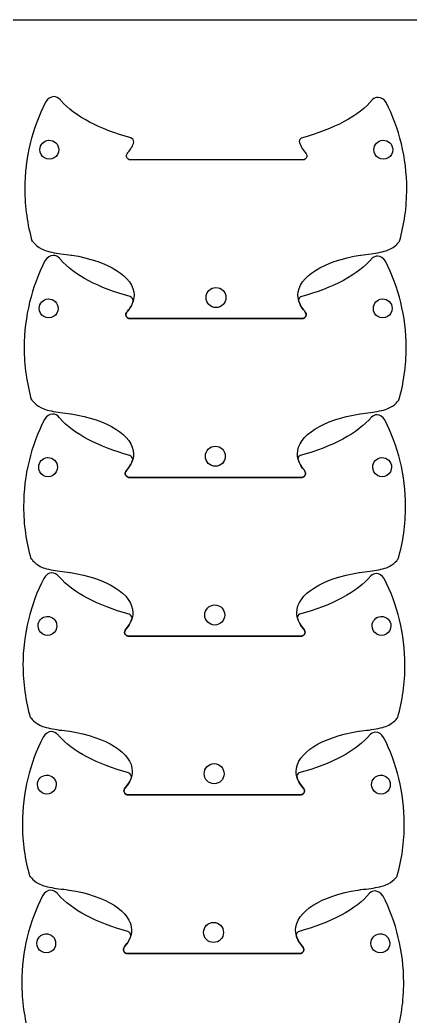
# Model space of a CAD drawing. Extents: x -113 to 191, y 10 to 315.
# Drawn here: x 12.2 to 74.5, y 155.4 to 314.7 of the extents above; entities that cross this region are included whole.
import ezdxf

# ---------------------------------------------------------------- set-up
doc = ezdxf.new("R2010")
doc.units = 0
doc.layers.add('BOTTOMLAYER', color=7, linetype='CONTINUOUS')

msp = doc.modelspace()

# ---------------------------------------------------------------- linework, layer by layer
at = {"layer": 'BOTTOMLAYER', "color": 1}
for p, q in [((-113.422819, 314.736524), (191.126962, 314.736524)), ((17.568981, 302.462931), (17.568981, 302.462959)), ((16.739953, 295.495598), (16.739953, 295.495598)), ((70.132815, 295.495598), (70.132815, 295.495598)), ((47.978356, 292.338251), (39.203006, 292.338251)), ((14.102939, 279.294276), (14.173495, 279.329554)), ((72.813926, 279.329554), (72.822731, 279.329554)), ((17.471967, 277.071773), (17.471967, 277.071801)), ((43.489273, 271.938857), (43.489273, 271.938857)), ((16.642939, 270.10444), (16.642939, 270.10444)), ((70.035801, 270.10444), (70.035801, 270.10444)), ((47.881342, 266.947093), (39.105992, 266.947093)), ((39.106007, 266.947078), (47.881357, 266.947078)), ((14.005925, 253.90312), (14.076481, 253.938398)), ((72.716912, 253.938398), (72.725717, 253.938398)), ((17.374967, 251.680606), (17.374967, 251.680634)), ((43.392259, 246.547703), (43.392259, 246.547703)), ((16.545939, 244.713273), (16.545939, 244.713273)), ((69.938801, 244.713273), (69.938801, 244.713273)), ((47.784343, 241.555926), (39.008993, 241.555926)), ((39.008993, 241.555926), (47.784343, 241.555926)), ((13.908925, 228.511954), (13.979481, 228.547231)), ((72.619912, 228.547231), (72.628718, 228.547231)), ((17.277967, 226.28944), (17.277967, 226.289468)), ((43.29526, 221.156534), (43.29526, 221.156534)), ((16.44894, 219.322104), (16.44894, 219.322104)), ((69.841801, 219.322104), (69.841801, 219.322104)), ((47.687343, 216.164757), (38.911993, 216.164757)), ((38.911993, 216.164757), (47.687343, 216.164757)), ((13.811926, 203.120784), (13.882481, 203.156062)), ((72.522913, 203.156062), (72.531718, 203.156062)), ((17.180953, 200.898282), (17.180953, 200.89831)), ((43.19826, 195.765365), (43.19826, 195.765365)), ((16.351926, 193.930949), (16.351926, 193.930949)), ((69.744788, 193.930949), (69.744788, 193.930949)), ((47.590329, 190.773602), (38.814979, 190.773602)), ((38.814993, 190.773588), (47.590343, 190.773588)), ((13.714912, 177.729629), (13.785467, 177.764907)), ((72.425899, 177.764907), (72.434704, 177.764907)), ((17.083954, 175.507115), (17.083954, 175.507143)), ((43.101246, 170.374213), (43.101246, 170.374213)), ((16.254926, 168.539782), (16.254926, 168.539782)), ((69.647785, 168.539782), (69.647785, 168.539782)), ((47.493326, 165.382435), (38.717979, 165.382435)), ((38.717979, 165.382435), (47.493329, 165.382435))]:
    msp.add_line(p, q, dxfattribs=at)
for points in [[(16.254884, 301.581015), (14.133388, 297.417376), (12.929953, 292.704415), (12.929953, 287.708029)], [(17.568981, 302.462959), (17.055949, 302.462959), (16.596375, 302.124036), (16.254884, 301.581015)], [(18.618492, 301.942584), (18.318137, 302.270298), (17.956565, 302.462931), (17.568981, 302.462931)], [(18.741965, 301.792653), (18.701587, 301.844746), (18.661401, 301.895769), (18.618492, 301.942584)], [(29.889687, 295.865987), (24.871514, 297.226371), (20.9151, 299.3015), (18.741965, 301.792653)], [(68.527662, 301.995529), (66.379502, 299.399561), (62.312463, 297.236415), (57.115301, 295.839557)], [(69.400787, 302.348307), (69.087136, 302.348307), (68.788537, 302.217271), (68.527662, 301.995529)], [(70.670787, 301.536918), (70.333997, 302.035864), (69.89033, 302.348307), (69.400787, 302.348307)], [(73.978079, 287.708029), (73.978079, 292.6897), (72.781758, 297.382928), (70.670787, 301.536918)], [(15.346481, 293.996293), (15.344856, 294.784573), (15.953661, 295.439617), (16.739953, 295.495598)], [(16.739953, 295.495598), (16.760529, 295.496022), (16.781113, 295.496022), (16.801689, 295.495598)], [(16.801689, 295.495598), (17.206859, 295.507327), (17.599528, 295.35458), (17.89027, 295.072145)], [(17.89027, 295.072145), (18.181012, 294.78971), (18.345074, 294.401632), (18.345092, 293.996293)], [(29.422242, 293.528862), (29.882945, 294.054281), (30.204881, 294.60653), (30.365923, 295.186918)], [(29.898492, 295.857181), (29.895021, 295.858028), (29.89313, 295.865055), (29.889687, 295.865987)], [(30.365923, 295.195723), (30.362085, 295.480909), (30.172615, 295.720995), (29.898492, 295.857181)], [(30.365923, 295.186918), (30.365923, 295.189909), (30.365962, 295.192731), (30.365923, 295.195723)], [(57.115301, 295.839557), (56.928134, 295.712537), (56.808302, 295.530266), (56.780162, 295.319209)], [(56.780162, 295.319209), (56.929418, 294.691652), (57.263837, 294.093719), (57.75912, 293.528862)], [(68.739343, 293.996293), (68.737717, 294.784573), (69.346523, 295.439617), (70.132815, 295.495598)], [(70.132815, 295.495598), (70.153391, 295.496022), (70.173974, 295.496022), (70.194551, 295.495598)], [(70.194551, 295.495598), (70.599721, 295.507327), (70.99239, 295.35458), (71.283132, 295.072145)], [(71.283132, 295.072145), (71.573874, 294.78971), (71.737936, 294.401632), (71.737954, 293.996293)], [(16.082647, 292.659288), (15.611915, 292.93747), (15.329843, 293.44976), (15.346481, 293.996293)], [(18.345092, 293.996293), (18.361729, 293.44976), (18.079658, 292.93747), (17.608925, 292.659288)], [(29.166479, 292.911501), (29.115134, 293.097392), (29.422242, 293.528862), (29.422242, 293.528862)], [(57.75912, 293.528862), (57.75912, 293.528862), (58.066229, 293.097392), (58.014884, 292.911501)], [(69.475509, 292.659288), (69.004777, 292.93747), (68.722705, 293.44976), (68.739343, 293.996293)], [(71.737954, 293.996293), (71.754591, 293.44976), (71.47252, 292.93747), (71.001787, 292.659288)], [(17.608925, 292.659288), (17.138192, 292.381105), (16.55338, 292.381105), (16.082647, 292.659288)], [(29.281131, 292.620459), (29.250838, 292.66767), (29.217826, 292.725613), (29.166479, 292.911501)], [(29.536895, 292.408793), (29.417292, 292.477068), (29.313087, 292.570656), (29.281131, 292.620459)], [(29.704465, 292.347057), (29.647301, 292.360095), (29.590388, 292.378256), (29.536895, 292.408793)], [(39.203006, 292.338251), (34.447686, 292.339945), (33.118778, 292.34621), (29.704465, 292.347057)], [(57.476898, 292.347057), (54.062588, 292.34621), (52.733679, 292.339916), (47.978356, 292.338251)], [(57.644467, 292.408793), (57.590413, 292.377937), (57.534728, 292.360067), (57.476898, 292.347057)], [(57.900231, 292.620459), (57.868275, 292.570656), (57.76407, 292.477068), (57.644467, 292.408793)], [(58.014884, 292.911501), (57.963537, 292.725613), (57.930525, 292.66767), (57.900231, 292.620459)], [(71.001787, 292.659288), (70.531054, 292.381105), (69.946242, 292.381105), (69.475509, 292.659288)], [(12.929953, 287.708029), (12.929953, 284.789462), (13.34038, 281.967858), (14.102939, 279.294276)], [(72.822731, 279.329554), (73.578466, 281.992086), (73.978079, 284.803031), (73.978079, 287.708029)], [(14.173495, 279.329554), (14.173495, 279.329554), (14.727542, 278.407147), (16.069675, 277.891984)], [(70.917745, 277.891984), (72.259879, 278.407147), (72.813926, 279.329554), (72.813926, 279.329554)], [(16.069675, 277.891984), (16.693161, 277.652668), (17.781347, 277.4578), (18.715506, 277.318721)], [(18.715506, 277.318721), (19.271579, 277.266027), (19.81598, 277.196908), (20.347094, 277.115873)], [(66.640315, 277.115873), (67.171432, 277.196908), (67.715836, 277.266027), (68.271912, 277.318721)], [(68.271912, 277.318721), (69.206073, 277.4578), (70.29426, 277.652668), (70.917745, 277.891984)], [(16.15787, 276.189857), (14.036374, 272.026218), (12.832939, 267.313256), (12.832939, 262.31687)], [(17.471967, 277.071801), (16.958935, 277.071801), (16.499361, 276.732878), (16.15787, 276.189857)], [(18.52148, 276.551426), (18.221123, 276.87914), (17.859551, 277.071773), (17.471967, 277.071773)], [(18.644951, 276.401495), (18.604574, 276.453588), (18.564389, 276.504611), (18.52148, 276.551426)], [(29.792673, 270.474829), (24.7745, 271.835213), (20.818086, 273.910343), (18.644951, 276.401495)], [(20.347094, 277.115873), (20.354432, 277.115309), (20.407136, 277.106955), (20.408829, 277.107068)], [(20.408829, 277.107068), (20.409394, 277.107085), (20.426468, 277.107), (20.426468, 277.107068)], [(20.426468, 277.107068), (26.216174, 276.20661), (30.392395, 273.671015), (30.392395, 270.68651)], [(56.594968, 270.68651), (56.594968, 273.671015), (60.771202, 276.20661), (66.56094, 277.107068)], [(68.430648, 276.604371), (66.282488, 274.008403), (62.215449, 271.845258), (57.018287, 270.448399)], [(66.56094, 277.107068), (66.56094, 277.107), (66.578014, 277.107085), (66.578579, 277.107068)], [(66.578579, 277.107068), (66.580272, 277.106983), (66.632977, 277.115337), (66.640315, 277.115873)], [(69.303773, 276.957149), (68.990123, 276.957149), (68.691523, 276.826113), (68.430648, 276.604371)], [(70.573773, 276.14576), (70.236983, 276.644706), (69.793316, 276.957149), (69.303773, 276.957149)], [(73.881065, 262.31687), (73.881065, 267.298541), (72.684744, 271.99177), (70.573773, 276.14576)], [(41.892954, 270.324898), (41.892954, 271.214048), (42.610445, 271.938857), (43.489273, 271.938857)], [(43.489273, 271.938857), (44.368102, 271.938857), (45.076773, 271.214048), (45.076773, 270.324898)], [(15.249467, 268.605134), (15.247841, 269.393415), (15.856647, 270.048459), (16.642939, 270.10444)], [(16.642939, 270.10444), (16.663516, 270.104864), (16.684099, 270.104864), (16.704675, 270.10444)], [(16.704675, 270.10444), (17.109845, 270.116169), (17.502515, 269.963422), (17.793257, 269.680987)], [(17.793257, 269.680987), (18.083999, 269.398552), (18.24806, 269.010474), (18.248078, 268.605134)], [(29.325229, 268.137703), (29.785931, 268.663122), (30.107867, 269.215373), (30.268909, 269.79576)], [(30.392395, 270.68651), (30.392395, 269.786444), (30.014398, 268.923654), (29.325243, 268.137689)], [(29.801479, 270.466023), (29.798007, 270.46687), (29.796116, 270.473897), (29.792673, 270.474829)], [(30.268909, 269.804565), (30.265071, 270.089751), (30.075601, 270.329837), (29.801479, 270.466023)], [(30.268909, 269.79576), (30.268909, 269.798751), (30.268949, 269.801574), (30.268909, 269.804565)], [(43.489273, 268.719759), (42.610445, 268.719759), (41.892954, 269.435749), (41.892954, 270.324898)], [(45.076773, 270.324898), (45.076773, 269.435749), (44.368102, 268.719759), (43.489273, 268.719759)], [(57.66212, 268.137689), (56.972965, 268.923654), (56.594968, 269.786444), (56.594968, 270.68651)], [(57.018287, 270.448399), (56.83112, 270.321379), (56.711288, 270.139109), (56.683148, 269.928051)], [(56.683148, 269.928051), (56.832404, 269.300494), (57.166823, 268.70256), (57.662106, 268.137703)], [(68.642329, 268.605134), (68.640703, 269.393415), (69.249509, 270.048459), (70.035801, 270.10444)], [(70.035801, 270.10444), (70.056378, 270.104864), (70.076961, 270.104864), (70.097537, 270.10444)], [(70.097537, 270.10444), (70.502707, 270.116169), (70.895377, 269.963422), (71.186119, 269.680987)], [(71.186119, 269.680987), (71.476861, 269.398552), (71.640922, 269.010474), (71.64094, 268.605134)], [(15.985634, 267.268129), (15.514901, 267.546311), (15.232829, 268.058601), (15.249467, 268.605134)], [(18.248078, 268.605134), (18.264715, 268.058601), (17.982644, 267.546311), (17.511911, 267.268129)], [(29.069465, 267.520342), (29.01812, 267.706234), (29.325229, 268.137703), (29.325229, 268.137703)], [(29.325243, 268.137689), (29.325243, 268.137689), (29.018134, 267.70622), (29.069479, 267.520328)], [(57.662106, 268.137703), (57.662106, 268.137703), (57.969215, 267.706234), (57.91787, 267.520342)], [(57.917884, 267.520328), (57.969229, 267.70622), (57.66212, 268.137689), (57.66212, 268.137689)], [(69.378495, 267.268129), (68.907763, 267.546311), (68.625691, 268.058601), (68.642329, 268.605134)], [(71.64094, 268.605134), (71.657577, 268.058601), (71.375506, 267.546311), (70.904773, 267.268129)], [(17.511911, 267.268129), (17.041179, 266.989947), (16.456366, 266.989947), (15.985634, 267.268129)], [(29.184117, 267.229301), (29.153824, 267.276511), (29.120812, 267.334454), (29.069465, 267.520342)], [(29.069479, 267.520328), (29.120826, 267.33444), (29.153838, 267.276497), (29.184132, 267.229287)], [(29.439881, 267.017634), (29.320278, 267.085909), (29.216073, 267.179497), (29.184117, 267.229301)], [(29.184132, 267.229287), (29.216088, 267.179483), (29.320292, 267.085895), (29.439895, 267.01762)], [(29.607451, 266.955898), (29.550287, 266.968937), (29.493374, 266.987098), (29.439881, 267.017634)], [(29.439895, 267.01762), (29.493388, 266.987083), (29.550301, 266.968922), (29.607465, 266.955884)], [(39.105992, 266.947093), (34.350672, 266.948786), (33.021764, 266.955051), (29.607451, 266.955898)], [(29.607465, 266.955884), (33.021778, 266.955037), (34.350686, 266.948744), (39.106007, 266.947078)], [(57.379884, 266.955898), (53.965574, 266.955051), (52.636666, 266.948758), (47.881342, 266.947093)], [(47.881357, 266.947078), (52.63668, 266.948772), (53.965588, 266.955037), (57.379898, 266.955884)], [(57.547454, 267.017634), (57.4934, 266.986779), (57.437714, 266.968908), (57.379884, 266.955898)], [(57.379898, 266.955884), (57.437728, 266.968894), (57.493414, 266.986765), (57.547468, 267.01762)], [(57.803217, 267.229301), (57.771261, 267.179497), (57.667057, 267.085909), (57.547454, 267.017634)], [(57.547468, 267.01762), (57.667071, 267.085895), (57.771276, 267.179483), (57.803232, 267.229287)], [(57.91787, 267.520342), (57.866523, 267.334454), (57.833511, 267.276511), (57.803217, 267.229301)], [(57.803232, 267.229287), (57.833525, 267.276497), (57.866537, 267.33444), (57.917884, 267.520328)], [(70.904773, 267.268129), (70.43404, 266.989947), (69.849228, 266.989947), (69.378495, 267.268129)], [(12.832939, 262.31687), (12.832939, 259.398303), (13.243366, 256.576699), (14.005925, 253.90312)], [(72.725717, 253.938398), (73.481452, 256.600927), (73.881065, 259.411872), (73.881065, 262.31687)], [(14.076481, 253.938398), (14.076481, 253.938398), (14.630528, 253.015991), (15.972661, 252.500828)], [(70.820732, 252.500828), (72.162865, 253.015991), (72.716912, 253.938398), (72.716912, 253.938398)], [(15.972661, 252.500828), (16.596147, 252.261512), (17.684333, 252.066644), (18.618492, 251.927565)], [(18.618492, 251.927565), (19.174567, 251.874871), (19.718967, 251.805752), (20.250081, 251.724717)], [(66.543301, 251.724717), (67.074418, 251.805752), (67.618822, 251.874871), (68.174898, 251.927565)], [(68.174898, 251.927565), (69.109059, 252.066644), (70.197246, 252.261512), (70.820732, 252.500828)], [(16.06087, 250.79869), (13.939374, 246.635051), (12.735939, 241.92209), (12.735939, 236.925704)], [(17.374967, 251.680634), (16.861935, 251.680634), (16.402362, 251.341711), (16.06087, 250.79869)], [(18.42448, 251.160259), (18.124123, 251.487972), (17.762551, 251.680606), (17.374967, 251.680606)], [(18.547952, 251.010328), (18.507575, 251.062421), (18.467389, 251.113444), (18.42448, 251.160259)], [(29.695673, 245.083662), (24.677502, 246.444046), (20.721087, 248.519175), (18.547952, 251.010328)], [(20.250081, 251.724717), (20.257418, 251.724153), (20.310123, 251.715799), (20.311817, 251.715912)], [(20.311817, 251.715912), (20.312381, 251.715929), (20.329456, 251.715844), (20.329456, 251.715912)], [(20.329456, 251.715912), (26.11916, 250.815454), (30.295382, 248.279862), (30.295382, 245.295356)], [(56.497954, 245.295356), (56.497954, 248.279862), (60.674188, 250.815454), (66.463926, 251.715912)], [(68.333648, 251.213204), (66.185488, 248.617236), (62.118449, 246.45409), (56.921287, 245.057231)], [(66.463926, 251.715912), (66.463926, 251.715844), (66.481, 251.715929), (66.481565, 251.715912)], [(66.481565, 251.715912), (66.483258, 251.715827), (66.535963, 251.724181), (66.543301, 251.724717)], [(69.206773, 251.565981), (68.893123, 251.565981), (68.594523, 251.434946), (68.333648, 251.213204)], [(70.476773, 250.754593), (70.139983, 251.253539), (69.696316, 251.565981), (69.206773, 251.565981)], [(73.784065, 236.925704), (73.784065, 241.907375), (72.587745, 246.600603), (70.476773, 250.754593)], [(41.79594, 244.933745), (41.79594, 245.822895), (42.513431, 246.547703), (43.392259, 246.547703)], [(43.392259, 246.547703), (44.271088, 246.547703), (44.979759, 245.822895), (44.979759, 244.933745)], [(15.152467, 243.213968), (15.150842, 244.002248), (15.759647, 244.657292), (16.545939, 244.713273)], [(16.545939, 244.713273), (16.566516, 244.713697), (16.587099, 244.713697), (16.607675, 244.713273)], [(16.607675, 244.713273), (17.012845, 244.725002), (17.405515, 244.572255), (17.696257, 244.28982)], [(17.696257, 244.28982), (17.986999, 244.007385), (18.15106, 243.619307), (18.151078, 243.213968)], [(30.295382, 245.295356), (30.295382, 244.39529), (29.917384, 243.5325), (29.228229, 242.746537)], [(29.228229, 242.746537), (29.688931, 243.271956), (30.010868, 243.824205), (30.171909, 244.404593)], [(29.704479, 245.074856), (29.701007, 245.075703), (29.699117, 245.08273), (29.695673, 245.083662)], [(30.171909, 244.413398), (30.168071, 244.698583), (29.978601, 244.93867), (29.704479, 245.074856)], [(30.171909, 244.404593), (30.171909, 244.407584), (30.171949, 244.410406), (30.171909, 244.413398)], [(43.392259, 243.328606), (42.513431, 243.328606), (41.79594, 244.044596), (41.79594, 244.933745)], [(44.979759, 244.933745), (44.979759, 244.044596), (44.271088, 243.328606), (43.392259, 243.328606)], [(57.565107, 242.746537), (56.875951, 243.5325), (56.497954, 244.39529), (56.497954, 245.295356)], [(56.921287, 245.057231), (56.73412, 244.930212), (56.614289, 244.747941), (56.586148, 244.536884)], [(56.586148, 244.536884), (56.735404, 243.909326), (57.069823, 243.311393), (57.565107, 242.746537)], [(68.545329, 243.213968), (68.543704, 244.002248), (69.152509, 244.657292), (69.938801, 244.713273)], [(69.938801, 244.713273), (69.959378, 244.713697), (69.979961, 244.713697), (70.000537, 244.713273)], [(70.000537, 244.713273), (70.405707, 244.725002), (70.798377, 244.572255), (71.089119, 244.28982)], [(71.089119, 244.28982), (71.37986, 244.007385), (71.543922, 243.619307), (71.54394, 243.213968)], [(15.888634, 241.876962), (15.417901, 242.155145), (15.13583, 242.667435), (15.152467, 243.213968)], [(18.151078, 243.213968), (18.167716, 242.667435), (17.885644, 242.155145), (17.414912, 241.876962)], [(28.972465, 242.129176), (28.92112, 242.315067), (29.228229, 242.746537), (29.228229, 242.746537)], [(29.228229, 242.746537), (29.228229, 242.746537), (28.92112, 242.315067), (28.972465, 242.129176)], [(57.565107, 242.746537), (57.565107, 242.746537), (57.872215, 242.315067), (57.82087, 242.129176)], [(57.82087, 242.129176), (57.872215, 242.315067), (57.565107, 242.746537), (57.565107, 242.746537)], [(69.281496, 241.876962), (68.810763, 242.155145), (68.528692, 242.667435), (68.545329, 243.213968)], [(71.54394, 243.213968), (71.560578, 242.667435), (71.278506, 242.155145), (70.807773, 241.876962)], [(17.414912, 241.876962), (16.944179, 241.59878), (16.359366, 241.59878), (15.888634, 241.876962)], [(29.087118, 241.838134), (29.056824, 241.885344), (29.023812, 241.943287), (28.972465, 242.129176)], [(28.972465, 242.129176), (29.023812, 241.943287), (29.056824, 241.885344), (29.087118, 241.838134)], [(29.342882, 241.626468), (29.223279, 241.694743), (29.119074, 241.78833), (29.087118, 241.838134)], [(29.087118, 241.838134), (29.119074, 241.78833), (29.223279, 241.694743), (29.342882, 241.626468)], [(29.510451, 241.564731), (29.453287, 241.57777), (29.396374, 241.595931), (29.342882, 241.626468)], [(29.342882, 241.626468), (29.396374, 241.595931), (29.453287, 241.57777), (29.510451, 241.564731)], [(39.008993, 241.555926), (34.253672, 241.557619), (32.924764, 241.563885), (29.510451, 241.564731)], [(29.510451, 241.564731), (32.924764, 241.563885), (34.253672, 241.557591), (39.008993, 241.555926)], [(57.282884, 241.564731), (53.868574, 241.563885), (52.539666, 241.557591), (47.784343, 241.555926)], [(47.784343, 241.555926), (52.539666, 241.557619), (53.868574, 241.563885), (57.282884, 241.564731)], [(57.450454, 241.626468), (57.3964, 241.595612), (57.340714, 241.577742), (57.282884, 241.564731)], [(57.282884, 241.564731), (57.340714, 241.577742), (57.3964, 241.595612), (57.450454, 241.626468)], [(57.706218, 241.838134), (57.674262, 241.78833), (57.570057, 241.694743), (57.450454, 241.626468)], [(57.450454, 241.626468), (57.570057, 241.694743), (57.674262, 241.78833), (57.706218, 241.838134)], [(57.82087, 242.129176), (57.769523, 241.943287), (57.736511, 241.885344), (57.706218, 241.838134)], [(57.706218, 241.838134), (57.736511, 241.885344), (57.769523, 241.943287), (57.82087, 242.129176)], [(70.807773, 241.876962), (70.337041, 241.59878), (69.752228, 241.59878), (69.281496, 241.876962)], [(12.735939, 236.925704), (12.735939, 234.007136), (13.146367, 231.185532), (13.908925, 228.511954)], [(72.628718, 228.547231), (73.384452, 231.209761), (73.784065, 234.020706), (73.784065, 236.925704)], [(13.979481, 228.547231), (13.979481, 228.547231), (14.533528, 227.624825), (15.875662, 227.109662)], [(70.723732, 227.109662), (72.065865, 227.624825), (72.619912, 228.547231), (72.619912, 228.547231)], [(15.875662, 227.109662), (16.499147, 226.870346), (17.587334, 226.675477), (18.521494, 226.536398)], [(17.277967, 226.289468), (16.764935, 226.289468), (16.305362, 225.950544), (15.96387, 225.407523)], [(18.327481, 225.769092), (18.027123, 226.096806), (17.665552, 226.28944), (17.277967, 226.28944)], [(18.521494, 226.536398), (19.077567, 226.483704), (19.621967, 226.414585), (20.153082, 226.333551)], [(20.153082, 226.333551), (20.16042, 226.332986), (20.213124, 226.324633), (20.214817, 226.324746)], [(20.214817, 226.324746), (20.215381, 226.324762), (20.232456, 226.324678), (20.232456, 226.324746)], [(20.232456, 226.324746), (26.022161, 225.424287), (30.198382, 222.888693), (30.198382, 219.904187)], [(56.400954, 219.904187), (56.400954, 222.888693), (60.577188, 225.424287), (66.366926, 226.324746)], [(66.366926, 226.324746), (66.366926, 226.324678), (66.384001, 226.324762), (66.384565, 226.324746)], [(66.384565, 226.324746), (66.386258, 226.324661), (66.438963, 226.333015), (66.446301, 226.333551)], [(66.446301, 226.333551), (66.977418, 226.414585), (67.521822, 226.483704), (68.077898, 226.536398)], [(68.077898, 226.536398), (69.01206, 226.675477), (70.100246, 226.870346), (70.723732, 227.109662)], [(15.96387, 225.407523), (13.842375, 221.243882), (12.63894, 216.53092), (12.63894, 211.534534)], [(18.450952, 225.619162), (18.410576, 225.671254), (18.37039, 225.722277), (18.327481, 225.769092)], [(29.598674, 219.692492), (24.580502, 221.052877), (20.624088, 223.128006), (18.450952, 225.619162)], [(68.236648, 225.822037), (66.088489, 223.226067), (62.021449, 221.062921), (56.824287, 219.666062)], [(69.109773, 226.174815), (68.796123, 226.174815), (68.497523, 226.043779), (68.236648, 225.822037)], [(70.379773, 225.363426), (70.042984, 225.862372), (69.599316, 226.174815), (69.109773, 226.174815)], [(73.687065, 211.534534), (73.687065, 216.516205), (72.490745, 221.209434), (70.379773, 225.363426)], [(41.69894, 219.542576), (41.69894, 220.431725), (42.416431, 221.156534), (43.29526, 221.156534)], [(43.29526, 221.156534), (44.174088, 221.156534), (44.88276, 220.431725), (44.88276, 219.542576)], [(15.055467, 217.822798), (15.053842, 218.611079), (15.662647, 219.266123), (16.44894, 219.322104)], [(16.44894, 219.322104), (16.469516, 219.322527), (16.490099, 219.322527), (16.510676, 219.322104)], [(16.510676, 219.322104), (16.915846, 219.333832), (17.308515, 219.181086), (17.599257, 218.898651)], [(17.599257, 218.898651), (17.889999, 218.616216), (18.05406, 218.228138), (18.054078, 217.822798)], [(30.198382, 219.904187), (30.198382, 219.004121), (29.820385, 218.141331), (29.131229, 217.355368)], [(29.131229, 217.355368), (29.591931, 217.880786), (29.913868, 218.433036), (30.07491, 219.013423)], [(29.607479, 219.683687), (29.604008, 219.684534), (29.602117, 219.691561), (29.598674, 219.692492)], [(30.07491, 219.022229), (30.071071, 219.307414), (29.881601, 219.547501), (29.607479, 219.683687)], [(30.07491, 219.013423), (30.07491, 219.016415), (30.074949, 219.019237), (30.07491, 219.022229)], [(43.29526, 217.937437), (42.416431, 217.937437), (41.69894, 218.653426), (41.69894, 219.542576)], [(44.88276, 219.542576), (44.88276, 218.653426), (44.174088, 217.937437), (43.29526, 217.937437)], [(57.468107, 217.355368), (56.778951, 218.141331), (56.400954, 219.004121), (56.400954, 219.904187)], [(56.824287, 219.666062), (56.63712, 219.539042), (56.517289, 219.356772), (56.489148, 219.145715)], [(56.489148, 219.145715), (56.638404, 218.518157), (56.972824, 217.920224), (57.468107, 217.355368)], [(68.448329, 217.822798), (68.446704, 218.611079), (69.055509, 219.266123), (69.841801, 219.322104)], [(69.841801, 219.322104), (69.862378, 219.322527), (69.882961, 219.322527), (69.903538, 219.322104)], [(69.903538, 219.322104), (70.308708, 219.333832), (70.701377, 219.181086), (70.992119, 218.898651)], [(70.992119, 218.898651), (71.282861, 218.616216), (71.446922, 218.228138), (71.44694, 217.822798)], [(15.791634, 216.485793), (15.320901, 216.763976), (15.03883, 217.276266), (15.055467, 217.822798)], [(18.054078, 217.822798), (18.070716, 217.276266), (17.788644, 216.763976), (17.317912, 216.485793)], [(28.875465, 216.738007), (28.82412, 216.923898), (29.131229, 217.355368), (29.131229, 217.355368)], [(29.131229, 217.355368), (29.131229, 217.355368), (28.82412, 216.923898), (28.875465, 216.738007)], [(28.990118, 216.446965), (28.959824, 216.494175), (28.926813, 216.552118), (28.875465, 216.738007)], [(28.875465, 216.738007), (28.926813, 216.552118), (28.959824, 216.494175), (28.990118, 216.446965)], [(57.468107, 217.355368), (57.468107, 217.355368), (57.775215, 216.923898), (57.723871, 216.738007)], [(57.723871, 216.738007), (57.775215, 216.923898), (57.468107, 217.355368), (57.468107, 217.355368)], [(57.723871, 216.738007), (57.672523, 216.552118), (57.639512, 216.494175), (57.609218, 216.446965)], [(57.609218, 216.446965), (57.639512, 216.494175), (57.672523, 216.552118), (57.723871, 216.738007)], [(69.184496, 216.485793), (68.713763, 216.763976), (68.431692, 217.276266), (68.448329, 217.822798)], [(71.44694, 217.822798), (71.463578, 217.276266), (71.181506, 216.763976), (70.710774, 216.485793)], [(17.317912, 216.485793), (16.847179, 216.207611), (16.262367, 216.207611), (15.791634, 216.485793)], [(29.245882, 216.235298), (29.126279, 216.303573), (29.022074, 216.397161), (28.990118, 216.446965)], [(28.990118, 216.446965), (29.022074, 216.397161), (29.126279, 216.303573), (29.245882, 216.235298)], [(29.413451, 216.173562), (29.356287, 216.186601), (29.299374, 216.204762), (29.245882, 216.235298)], [(29.245882, 216.235298), (29.299374, 216.204762), (29.356287, 216.186601), (29.413451, 216.173562)], [(38.911993, 216.164757), (34.156673, 216.16645), (32.827764, 216.172715), (29.413451, 216.173562)], [(29.413451, 216.173562), (32.827764, 216.172715), (34.156673, 216.166422), (38.911993, 216.164757)], [(57.185885, 216.173562), (53.771574, 216.172715), (52.442666, 216.166422), (47.687343, 216.164757)], [(47.687343, 216.164757), (52.442666, 216.16645), (53.771574, 216.172715), (57.185885, 216.173562)], [(57.353454, 216.235298), (57.2994, 216.204443), (57.243715, 216.186573), (57.185885, 216.173562)], [(57.185885, 216.173562), (57.243715, 216.186573), (57.2994, 216.204443), (57.353454, 216.235298)], [(57.609218, 216.446965), (57.577262, 216.397161), (57.473057, 216.303573), (57.353454, 216.235298)], [(57.353454, 216.235298), (57.473057, 216.303573), (57.577262, 216.397161), (57.609218, 216.446965)], [(70.710774, 216.485793), (70.240041, 216.207611), (69.655229, 216.207611), (69.184496, 216.485793)], [(12.63894, 211.534534), (12.63894, 208.615967), (13.049367, 205.794363), (13.811926, 203.120784)], [(72.531718, 203.156062), (73.287453, 205.818592), (73.687065, 208.629536), (73.687065, 211.534534)], [(13.882481, 203.156062), (13.882481, 203.156062), (14.436529, 202.233656), (15.778662, 201.718493)], [(70.626732, 201.718493), (71.968865, 202.233656), (72.522913, 203.156062), (72.522913, 203.156062)], [(15.778662, 201.718493), (16.402147, 201.479177), (17.490334, 201.284308), (18.424494, 201.145229)], [(17.180953, 200.89831), (16.667921, 200.89831), (16.208348, 200.559386), (15.866856, 200.016365)], [(18.230467, 200.377934), (17.930109, 200.705648), (17.568538, 200.898282), (17.180953, 200.898282)], [(18.424494, 201.145229), (18.980568, 201.092535), (19.524969, 201.023416), (20.056082, 200.942382)], [(20.056082, 200.942382), (20.06342, 200.941817), (20.116125, 200.933463), (20.117818, 200.933576)], [(20.117818, 200.933576), (20.118383, 200.933593), (20.135457, 200.933509), (20.135457, 200.933576)], [(20.135457, 200.933576), (25.925161, 200.033118), (30.101382, 197.497524), (30.101382, 194.513018)], [(56.303954, 194.513018), (56.303954, 197.497524), (60.480188, 200.033118), (66.269926, 200.933576)], [(66.269926, 200.933576), (66.269926, 200.933509), (66.287001, 200.933593), (66.287565, 200.933576)], [(66.287565, 200.933576), (66.289259, 200.933492), (66.341964, 200.941845), (66.349301, 200.942382)], [(66.349301, 200.942382), (66.880418, 201.023416), (67.424822, 201.092535), (67.980899, 201.145229)], [(67.980899, 201.145229), (68.91506, 201.284308), (70.003247, 201.479177), (70.626732, 201.718493)], [(15.866856, 200.016365), (13.745361, 195.852727), (12.541926, 191.139765), (12.541926, 186.143379)], [(18.35394, 200.228004), (18.313562, 200.280096), (18.273376, 200.331119), (18.230467, 200.377934)], [(29.50166, 194.301337), (24.483489, 195.661722), (20.527075, 197.736851), (18.35394, 200.228004)], [(68.139635, 200.430879), (65.991475, 197.834912), (61.924435, 195.671766), (56.727273, 194.274907)], [(69.01276, 200.783657), (68.699109, 200.783657), (68.400509, 200.652621), (68.139635, 200.430879)], [(70.28276, 199.972268), (69.94597, 200.471214), (69.502302, 200.783657), (69.01276, 200.783657)], [(73.590051, 186.143379), (73.590051, 191.12505), (72.393731, 195.818279), (70.28276, 199.972268)], [(30.101382, 194.513018), (30.101382, 193.612952), (29.723385, 192.750162), (29.034229, 191.964198)], [(41.60194, 194.151407), (41.60194, 195.040556), (42.319431, 195.765365), (43.19826, 195.765365)], [(43.19826, 195.765365), (44.077088, 195.765365), (44.78576, 195.040556), (44.78576, 194.151407)], [(57.371107, 191.964198), (56.681951, 192.750162), (56.303954, 193.612952), (56.303954, 194.513018)], [(14.958453, 192.431643), (14.956828, 193.219924), (15.565634, 193.874968), (16.351926, 193.930949)], [(16.351926, 193.930949), (16.372502, 193.931372), (16.393085, 193.931372), (16.413662, 193.930949)], [(16.413662, 193.930949), (16.818832, 193.942677), (17.211501, 193.789931), (17.502243, 193.507496)], [(17.502243, 193.507496), (17.792985, 193.225061), (17.957047, 192.836983), (17.957065, 192.431643)], [(29.034215, 191.964213), (29.494917, 192.489631), (29.816854, 193.041881), (29.977896, 193.622268)], [(29.510465, 194.292532), (29.506994, 194.293378), (29.505103, 194.300406), (29.50166, 194.301337)], [(29.977896, 193.631073), (29.974057, 193.916259), (29.784588, 194.156345), (29.510465, 194.292532)], [(29.977896, 193.622268), (29.977896, 193.62526), (29.977935, 193.628082), (29.977896, 193.631073)], [(43.19826, 192.546268), (42.319431, 192.546268), (41.60194, 193.262257), (41.60194, 194.151407)], [(44.78576, 194.151407), (44.78576, 193.262257), (44.077088, 192.546268), (43.19826, 192.546268)], [(56.727273, 194.274907), (56.540106, 194.147887), (56.420275, 193.965617), (56.392135, 193.75456)], [(56.392135, 193.75456), (56.541391, 193.127002), (56.87581, 192.529069), (57.371093, 191.964213)], [(68.351315, 192.431643), (68.34969, 193.219924), (68.958495, 193.874968), (69.744788, 193.930949)], [(69.744788, 193.930949), (69.765364, 193.931372), (69.785947, 193.931372), (69.806524, 193.930949)], [(69.806524, 193.930949), (70.211694, 193.942677), (70.604363, 193.789931), (70.895105, 193.507496)], [(70.895105, 193.507496), (71.185847, 193.225061), (71.349908, 192.836983), (71.349926, 192.431643)], [(15.69462, 191.094638), (15.223887, 191.37282), (14.941816, 191.88511), (14.958453, 192.431643)], [(17.957065, 192.431643), (17.973702, 191.88511), (17.691631, 191.37282), (17.220898, 191.094638)], [(28.778451, 191.346851), (28.727106, 191.532743), (29.034215, 191.964213), (29.034215, 191.964213)], [(29.034229, 191.964198), (29.034229, 191.964198), (28.727121, 191.532729), (28.778465, 191.346837)], [(28.893104, 191.05581), (28.86281, 191.10302), (28.829799, 191.160963), (28.778451, 191.346851)], [(28.778465, 191.346837), (28.829813, 191.160949), (28.862824, 191.103006), (28.893118, 191.055796)], [(57.371093, 191.964213), (57.371093, 191.964213), (57.678201, 191.532743), (57.626857, 191.346851)], [(57.626871, 191.346837), (57.678216, 191.532729), (57.371107, 191.964198), (57.371107, 191.964198)], [(57.626857, 191.346851), (57.575509, 191.160963), (57.542498, 191.10302), (57.512204, 191.05581)], [(57.512218, 191.055796), (57.542512, 191.103006), (57.575523, 191.160949), (57.626871, 191.346837)], [(69.087482, 191.094638), (68.616749, 191.37282), (68.334678, 191.88511), (68.351315, 192.431643)], [(71.349926, 192.431643), (71.366564, 191.88511), (71.084493, 191.37282), (70.61376, 191.094638)], [(17.220898, 191.094638), (16.750165, 190.816456), (16.165353, 190.816456), (15.69462, 191.094638)], [(29.148868, 190.844143), (29.029265, 190.912418), (28.92506, 191.006006), (28.893104, 191.05581)], [(28.893118, 191.055796), (28.925074, 191.005992), (29.029279, 190.912404), (29.148882, 190.844129)], [(29.316437, 190.782407), (29.259273, 190.795446), (29.20236, 190.813607), (29.148868, 190.844143)], [(29.148882, 190.844129), (29.202374, 190.813593), (29.259287, 190.795432), (29.316451, 190.782393)], [(38.814979, 190.773602), (34.059659, 190.775295), (32.73075, 190.78156), (29.316437, 190.782407)], [(29.316451, 190.782393), (32.730765, 190.781546), (34.059673, 190.775253), (38.814993, 190.773588)], [(57.088871, 190.782407), (53.67456, 190.78156), (52.345652, 190.775267), (47.590329, 190.773602)], [(47.590343, 190.773588), (52.345666, 190.775281), (53.674574, 190.781546), (57.088885, 190.782393)], [(57.25644, 190.844143), (57.202386, 190.813288), (57.146701, 190.795417), (57.088871, 190.782407)], [(57.088885, 190.782393), (57.146715, 190.795403), (57.2024, 190.813274), (57.256454, 190.844129)], [(57.512204, 191.05581), (57.480248, 191.006006), (57.376043, 190.912418), (57.25644, 190.844143)], [(57.256454, 190.844129), (57.376057, 190.912404), (57.480262, 191.005992), (57.512218, 191.055796)], [(70.61376, 191.094638), (70.143027, 190.816456), (69.558215, 190.816456), (69.087482, 191.094638)], [(12.541926, 186.143379), (12.541926, 183.224812), (12.952353, 180.403208), (13.714912, 177.729629)], [(72.434704, 177.764907), (73.190439, 180.427437), (73.590051, 183.238381), (73.590051, 186.143379)], [(13.785467, 177.764907), (13.785467, 177.764907), (14.339515, 176.8425), (15.681648, 176.327338)], [(70.529718, 176.327338), (71.871851, 176.8425), (72.425899, 177.764907), (72.425899, 177.764907)], [(15.681648, 176.327338), (16.305133, 176.088022), (17.39332, 175.893153), (18.327481, 175.754074)], [(17.083954, 175.507143), (16.570922, 175.507143), (16.111348, 175.16822), (15.769856, 174.625199)], [(18.133468, 174.986768), (17.83311, 175.314482), (17.471538, 175.507115), (17.083954, 175.507115)], [(18.327481, 175.754074), (18.883554, 175.70138), (19.427955, 175.632261), (19.959069, 175.551226)], [(19.959069, 175.551226), (19.966407, 175.550662), (20.019111, 175.542308), (20.020804, 175.542421)], [(20.020804, 175.542421), (20.021369, 175.542438), (20.038443, 175.542353), (20.038443, 175.542421)], [(20.038443, 175.542421), (25.828149, 174.641963), (30.004368, 172.106371), (30.004368, 169.121866)], [(56.20694, 169.121866), (56.20694, 172.106371), (60.383174, 174.641963), (66.172913, 175.542421)], [(66.172913, 175.542421), (66.172913, 175.542353), (66.189987, 175.542438), (66.190551, 175.542421)], [(66.190551, 175.542421), (66.192245, 175.542336), (66.24495, 175.55069), (66.252288, 175.551226)], [(66.252288, 175.551226), (66.783404, 175.632261), (67.327808, 175.70138), (67.883885, 175.754074)], [(67.883885, 175.754074), (68.818046, 175.893153), (69.906233, 176.088022), (70.529718, 176.327338)], [(68.915757, 175.392491), (68.602106, 175.392491), (68.303507, 175.261455), (68.042632, 175.039713)], [(70.185757, 174.581102), (69.848967, 175.080048), (69.4053, 175.392491), (68.915757, 175.392491)], [(15.769856, 174.625199), (13.648361, 170.46156), (12.444926, 165.748599), (12.444926, 160.752213)], [(18.25694, 174.836837), (18.216562, 174.88893), (18.176377, 174.939953), (18.133468, 174.986768)], [(29.40466, 168.910171), (24.386489, 170.270555), (20.430075, 172.345684), (18.25694, 174.836837)], [(68.042632, 175.039713), (65.894472, 172.443745), (61.827433, 170.280599), (56.630271, 168.883741)], [(73.493049, 160.752213), (73.493049, 165.733884), (72.296728, 170.427112), (70.185757, 174.581102)], [(30.004368, 169.121866), (30.004368, 168.2218), (29.626371, 167.35901), (28.937215, 166.573046)], [(41.504926, 168.760254), (41.504926, 169.649404), (42.222417, 170.374213), (43.101246, 170.374213)], [(43.101246, 170.374213), (43.980075, 170.374213), (44.688746, 169.649404), (44.688746, 168.760254)], [(57.274093, 166.573046), (56.584937, 167.35901), (56.20694, 168.2218), (56.20694, 169.121866)], [(14.861454, 167.040477), (14.859828, 167.828757), (15.468634, 168.483801), (16.254926, 168.539782)], [(16.254926, 168.539782), (16.275502, 168.540206), (16.296085, 168.540206), (16.316662, 168.539782)], [(16.316662, 168.539782), (16.721832, 168.551511), (17.114501, 168.398764), (17.405243, 168.116329)], [(17.405243, 168.116329), (17.695985, 167.833894), (17.860047, 167.445816), (17.860065, 167.040477)], [(28.937215, 166.573046), (29.397918, 167.098465), (29.719854, 167.650714), (29.880896, 168.231102)], [(29.413465, 168.901365), (29.409994, 168.902212), (29.408103, 168.909239), (29.40466, 168.910171)], [(29.880896, 168.239907), (29.877058, 168.525093), (29.687588, 168.765179), (29.413465, 168.901365)], [(29.880896, 168.231102), (29.880896, 168.234093), (29.880935, 168.236915), (29.880896, 168.239907)], [(43.101246, 167.155115), (42.222417, 167.155115), (41.504926, 167.871105), (41.504926, 168.760254)], [(44.688746, 168.760254), (44.688746, 167.871105), (43.980075, 167.155115), (43.101246, 167.155115)], [(56.630271, 168.883741), (56.443104, 168.756721), (56.323272, 168.57445), (56.295132, 168.363393)], [(56.295132, 168.363393), (56.444388, 167.735836), (56.778807, 167.137903), (57.27409, 166.573046)], [(68.254313, 167.040477), (68.252687, 167.828757), (68.861493, 168.483801), (69.647785, 168.539782)], [(69.647785, 168.539782), (69.668361, 168.540206), (69.688945, 168.540206), (69.709521, 168.539782)], [(69.709521, 168.539782), (70.114691, 168.551511), (70.507361, 168.398764), (70.798102, 168.116329)], [(70.798102, 168.116329), (71.088844, 167.833894), (71.252906, 167.445816), (71.252924, 167.040477)], [(15.59762, 165.703472), (15.126888, 165.981654), (14.844816, 166.493944), (14.861454, 167.040477)], [(17.860065, 167.040477), (17.876702, 166.493944), (17.594631, 165.981654), (17.123898, 165.703472)], [(28.681451, 165.955685), (28.630107, 166.141576), (28.937215, 166.573046), (28.937215, 166.573046)], [(28.937215, 166.573046), (28.937215, 166.573046), (28.630107, 166.141576), (28.681451, 165.955685)], [(28.796104, 165.664643), (28.76581, 165.711853), (28.732799, 165.769797), (28.681451, 165.955685)], [(28.681451, 165.955685), (28.732799, 165.769797), (28.76581, 165.711853), (28.796104, 165.664643)], [(57.27409, 166.573046), (57.27409, 166.573046), (57.581199, 166.141576), (57.529854, 165.955685)], [(57.529857, 165.955685), (57.581202, 166.141576), (57.274093, 166.573046), (57.274093, 166.573046)], [(57.529854, 165.955685), (57.478507, 165.769797), (57.445495, 165.711853), (57.415201, 165.664643)], [(57.415204, 165.664643), (57.445498, 165.711853), (57.478509, 165.769797), (57.529857, 165.955685)], [(68.990479, 165.703472), (68.519747, 165.981654), (68.237675, 166.493944), (68.254313, 167.040477)], [(71.252924, 167.040477), (71.269561, 166.493944), (70.98749, 165.981654), (70.516757, 165.703472)], [(17.123898, 165.703472), (16.653165, 165.425289), (16.068353, 165.425289), (15.59762, 165.703472)], [(29.051868, 165.452977), (28.932265, 165.521252), (28.82806, 165.61484), (28.796104, 165.664643)], [(28.796104, 165.664643), (28.82806, 165.61484), (28.932265, 165.521252), (29.051868, 165.452977)], [(29.219438, 165.391241), (29.162273, 165.404279), (29.10536, 165.42244), (29.051868, 165.452977)], [(29.051868, 165.452977), (29.10536, 165.42244), (29.162273, 165.404279), (29.219438, 165.391241)], [(38.717979, 165.382435), (33.962659, 165.384129), (32.633751, 165.390394), (29.219438, 165.391241)], [(29.219438, 165.391241), (32.633751, 165.390394), (33.962659, 165.3841), (38.717979, 165.382435)], [(56.991868, 165.391241), (53.577558, 165.390394), (52.248649, 165.3841), (47.493326, 165.382435)], [(47.493329, 165.382435), (52.248652, 165.384129), (53.577561, 165.390394), (56.991871, 165.391241)], [(57.159438, 165.452977), (57.105383, 165.422121), (57.049698, 165.404251), (56.991868, 165.391241)], [(56.991871, 165.391241), (57.049701, 165.404251), (57.105386, 165.422121), (57.15944, 165.452977)], [(57.415201, 165.664643), (57.383245, 165.61484), (57.27904, 165.521252), (57.159438, 165.452977)], [(57.15944, 165.452977), (57.279043, 165.521252), (57.383248, 165.61484), (57.415204, 165.664643)], [(70.516757, 165.703472), (70.046024, 165.425289), (69.461212, 165.425289), (68.990479, 165.703472)], [(12.444926, 160.752213), (12.444926, 157.833646), (12.855353, 155.012041), (13.617912, 152.338463)], [(72.337701, 152.373741), (73.093436, 155.03627), (73.493049, 157.847215), (73.493049, 160.752213)]]:
    msp.add_open_spline(points, degree=3, dxfattribs=at)

doc.saveas('drawing.dxf')
